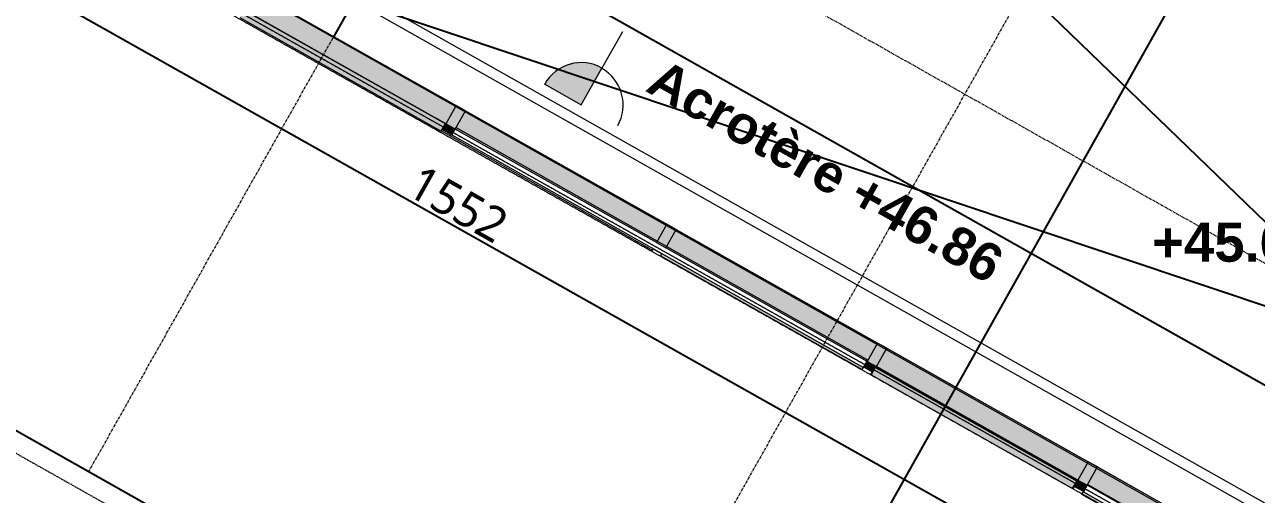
# Model space of a CAD drawing. Header units: millimetres. Extents: x 139864 to 546726, y 40253 to 3921401762.
# Drawn here: x 296466 to 302324, y 53364 to 55597 of the extents above; entities that cross this region are included whole.
import ezdxf

# ---------------------------------------------------------------- set-up
doc = ezdxf.new("R2010")
doc.units = ezdxf.units.MM
for name, pattern in [('Caché', [3, 2, -1]), ('Centre', [12.5, 2.5, -1.875, 6.25, -1.875]), ('Démoli', [2.812, 1.875, -0.937]), ('Ligne de quadrillage', [22.225, 12.7, -3.175, 3.175, -3.175]), ('Triple tiret', [21.25, 6.25, -1.875, 2.5, -1.875, 2.5, -1.875, 2.5, -1.875])]:
    doc.linetypes.add(name, pattern=pattern)
for name, color, linetype, lineweight in [('AS-20_AXES-ET-FILES', 12, 'Centre', 9), ('AS-22_MOYEN', 3, 'Continuous', 13), ('AS-23_FIN', 2, 'Continuous', 9), ('AS-24_TRES-FIN', 9, 'Continuous', 9), ('AS-25_PROJECTIONS', 12, 'Triple tiret', 9), ('AS-29_DEMOLITION', 5, 'Démoli', 13), ('AS-30_COTE-1', 1, 'Continuous', 5), ('AS-31_TXT-1', 32, 'Continuous', 5)]:
    doc.layers.add(name, color=color, linetype=linetype, lineweight=lineweight)
doc.styles.add('Arial_B_4', font='arialbd.ttf', dxfattribs={"height": 185.714286})
doc.styles.add('Arial_B_5', font='arialbd.ttf', dxfattribs={"height": 180})
doc.styles.add('Trebuchet MS_2', font='trebuc.ttf', dxfattribs={"height": 165})
doc.dimstyles.new('Cotes_linéaires', dxfattribs={"dimscale": 304.8, "dimtxt": 170.1069, "dimasz": 0.615157, "dimexe": 0.492126, "dimexo": 0.0625, "dimgap": 0.049213, "dimtad": 1, "dimdec": 0, "dimlfac": 0.1, "dimzin": 0, "dimdsep": 46, "dimtxsty": 'Trebuchet MS_2', "dimblk1": 'OBLIQUE', "dimblk2": 'OBLIQUE', "dimsah": 1, "dimcen": 0.09, "dimdle": 0.246063, "dimazin": 0, "dimtfac": 1, "dimtdec": 4, "dimtix": 1, "dimtmove": 0, "dimatfit": 3, "dimfxl": 0, "dimtvp": 1, "dimtolj": 1, "dimtzin": 0, "dimarcsym": 0})
doc.dimstyles.get("Standard").update_dxf_attribs({"dimtxt": 0.18, "dimasz": 0.18, "dimexe": 0.18, "dimexo": 0.0625, "dimgap": 0.09, "dimtad": 0, "dimtih": 1, "dimtoh": 1, "dimdec": 4, "dimzin": 0, "dimdsep": 46, "dimtxsty": 'Standard', "dimcen": 0.09, "dimadec": 0, "dimazin": 0, "dimtfac": 1, "dimtdec": 4, "dimtofl": 0, "dimtmove": 0, "dimatfit": 3, "dimfxl": 0, "dimtolj": 1, "dimtzin": 0, "dimarcsym": 0})

# ---------------------------------------------------------------- blocks, each defined once
blk = doc.blocks.new('Meneau rectangulaire - 100 x 25mm-V4-12_ Niveau 12 -  BAT BUREAUX')
at = {"layer": 'AS-23_FIN'}
blk.add_hatch(color=256, dxfattribs=at).paths.add_polyline_path([(25, 50), (25, 18.6), (-25, 18.6), (-25, 50), (22.8, 50)], flags=0)
for p, q in [((-25, 18.6), (-25, 50)), ((-25, 50), (25, 50))]:
    blk.add_line(p, q, dxfattribs=at)
blk = doc.blocks.new('Meneau rectangulaire - 100 x 25mm-V7-12_ Niveau 12 -  BAT BUREAUX')
at = {"layer": 'AS-23_FIN'}
blk.add_hatch(color=256, dxfattribs=at).paths.add_polyline_path([(22.6, 50), (22.6, 25.9), (25, 25.9), (25, 18.6), (-25, 18.6), (-25, 50), (13.6, 50)], flags=0)
for p, q in [((-25, 18.6), (-25, 50)), ((-25, 50), (22.6, 50)), ((25, 25.9), (25, 18.6))]:
    blk.add_line(p, q, dxfattribs=at)
blk = doc.blocks.new('Meneau rectangulaire - 100 x 25mm-V8-12_ Niveau 12 -  BAT BUREAUX')
at = {"layer": 'AS-23_FIN'}
blk.add_hatch(color=256, dxfattribs=at).paths.add_polyline_path([(25, 50), (25, 18.6), (-25, 18.6), (-25, 50), (24.7, 50)], flags=0)
for p, q in [((-25, 18.6), (-25, 50)), ((-25, 50), (25, 50)), ((25, 50), (25, 18.6))]:
    blk.add_line(p, q, dxfattribs=at)
blk = doc.blocks.new('Meneau rectangulaire - 100 x 25mm-V11-12_ Niveau 12 -  BAT BUREAUX')
at = {"layer": 'AS-23_FIN'}
blk.add_hatch(color=256, dxfattribs=at).paths.add_polyline_path([(25, 50), (25, 36.3), (-25, 36.4), (-25, 50), (12.8, 50)], flags=0)
for p, q in [((-25, 36.4), (-25, 50)), ((-25, 50), (25, 50))]:
    blk.add_line(p, q, dxfattribs=at)
blk = doc.blocks.new('Meneau rectangulaire - 100 x 25mm-V15-12_ Niveau 12 -  BAT BUREAUX')
at = {"layer": 'AS-23_FIN'}
blk.add_hatch(color=256, dxfattribs=at).paths.add_polyline_path([(22.6, 50), (22.6, 44.4), (25, 44.4), (25, 37.1), (-25, 37.1), (-25, 50), (12.6, 50)], flags=0)
for p, q in [((-25, 37.1), (-25, 50)), ((-25, 50), (22.6, 50)), ((25, 44.4), (25, 37.1))]:
    blk.add_line(p, q, dxfattribs=at)
blk = doc.blocks.new('Meneau rectangulaire - 100 x 25mm-V16-12_ Niveau 12 -  BAT BUREAUX')
at = {"layer": 'AS-23_FIN'}
blk.add_hatch(color=256, dxfattribs=at).paths.add_polyline_path([(25, 50), (25, 38.6), (-25, 38.7), (-25, 50), (13.4, 50)], flags=0)
for p, q in [((-25, 38.7), (-25, 50)), ((-25, 50), (25, 50))]:
    blk.add_line(p, q, dxfattribs=at)
blk = doc.blocks.new('Modèles génériques 72 - Modèles génériques 66-9000469-12_ Niveau 12 -  BAT BUREAUX')
at = {"layer": 'AS-24_TRES-FIN'}
for p, q in [((553530, 55100.7), (553436.3, 55153.6)), ((553464.6, 55091.7), (554468.2, 54525.1)), ((553534, 55107.8), (553514.3, 55073)), ((555492.4, 54002), (553534, 55107.8)), ((553514.3, 55073), (555472.7, 53967.2)), ((554468.2, 54525.1), (554472.2, 54532.2)), ((554471.6, 54531.2), (554513, 54507.8)), ((555471.4, 53967.9), (555473.5, 53966.7)), ((555472.7, 53967.2), (555492.4, 54002)), ((555473.5, 53966.7), (555474.6, 53968.6)), ((555532.7, 53969.9), (555530.3, 53965.6)), ((555533.9, 53972), (555532.7, 53969.9)), ((556490.6, 53429), (555532.7, 53969.9)), ((556468.8, 53395.4), (556470.9, 53394.2)), ((556470.9, 53394.2), (556490.6, 53429)), ((556538.2, 53411.6), (556518.5, 53376.7)), ((556518.5, 53376.7), (557476.4, 52835.9)), ((557496, 52870.7), (556538.2, 53411.6))]:
    blk.add_line(p, q, dxfattribs=at)
blk = doc.blocks.new('Modèles génériques 73 - Modèles génériques 68-9001097-12_ Niveau 12 -  BAT BUREAUX')
at = {"layer": 'AS-24_TRES-FIN'}
for points in [[(553464.2, 55091.1), (553483.9, 55126), (552525.5, 55665.9), (552505.9, 55631), (553302.3, 55182.3)], [(555466, 53958.4), (555471.4, 53968), (554513.6, 54508.8), (554507.7, 54498.3), (555450.4, 53967.2)], [(556466.9, 53392), (556486.5, 53426.9), (555528.2, 53966.8), (555508.6, 53932), (555917, 53701.8)], [(555508.6, 53932), (555516.4, 53945.8), (555514.1, 53947.1), (555506.4, 53933.3), (555508.6, 53932.1)], [(556516.9, 53379), (556518.2, 53381.4), (556476.8, 53404.6), (556475.5, 53402.3), (556514.8, 53380.1)], [(557467.7, 52825.7), (557474.1, 52837.1), (556518.5, 53376.7), (556520.4, 53380.1), (556518.2, 53381.4), (556509.4, 53365.6), (557449.7, 52835.9)]]:
    blk.add_hatch(color=256, dxfattribs=at).paths.add_polyline_path(points, flags=0)
h = blk.add_hatch(color=256, dxfattribs=at)
h.paths.add_polyline_path([(553486.4, 55125.3), (553486.4, 55125.4), (553486.3, 55125.4)], flags=0)
h.paths.add_polyline_path([(552531.6, 55662.5), (552531.9, 55663.1), (552528.9, 55664)], flags=0)
for p, q in [((553483.9, 55126), (552525.5, 55665.9)), ((552505.9, 55631), (553464.2, 55091.1)), ((553464.2, 55091.1), (553483.9, 55126)), ((554513.6, 54508.8), (554507.7, 54498.3)), ((554507.7, 54498.3), (555466, 53958.4)), ((555466, 53958.4), (555471.4, 53968)), ((555528.2, 53966.8), (555508.6, 53932)), ((556486.5, 53426.9), (555528.2, 53966.8)), ((555514.1, 53947.1), (555506.4, 53933.3)), ((555506.4, 53933.3), (555508.6, 53932)), ((555508.6, 53932), (556466.9, 53392)), ((556466.9, 53392), (556486.5, 53426.9)), ((556475.5, 53402.3), (556516.9, 53379)), ((556518.2, 53381.4), (556509.4, 53365.6)), ((556509.4, 53365.6), (557467.7, 52825.7))]:
    blk.add_line(p, q, dxfattribs=at)
blk = doc.blocks.new('Meneau rectangulaire - 100 x 25mm-10190632-12_ Niveau 12 -  BAT BUREAUX')
at = {"layer": 'AS-23_FIN'}
blk.add_hatch(color=256, dxfattribs=at).paths.add_polyline_path([(-25, -50), (-25, 50), (25, 50), (25, -50)], flags=0)
for p, q in [((-25, -50), (-25, 50)), ((-25, 50), (25, 50)), ((25, 50), (25, -50)), ((25, -50), (-25, -50))]:
    blk.add_line(p, q, dxfattribs=at)
blk = doc.blocks.new('Meneau rectangulaire - 100 x 25mm-2888419-12_ Niveau 12 -  BAT BUREAUX')
at = {"layer": 'AS-23_FIN'}
blk.add_hatch(color=256, dxfattribs=at).paths.add_polyline_path([(559337.2, 77747.1), (559386.3, 77834.2), (558427.9, 78374.1), (558378.8, 78287)], flags=0)
for p, q in [((558378.8, 78287), (558427.9, 78374.1)), ((558427.9, 78374.1), (559386.3, 77834.2)), ((559337.2, 77747.1), (558378.8, 78287)), ((559386.3, 77834.2), (559337.2, 77747.1))]:
    blk.add_line(p, q, dxfattribs=at)
blk = doc.blocks.new('Type de traverse haute - Traverse haute_Interne_-10193817-12_ Niveau 12 -  BAT BUREAUX')
at = {"layer": 'AS-24_TRES-FIN'}
for p, q in [((560323.7, 51606.2), (546780.5, 59247.6)), ((560282.6, 51684.6), (546804.1, 59289.4))]:
    blk.add_line(p, q, dxfattribs=at)
blk = doc.blocks.new('_Oblique')
at = {"color": 0, "linetype": 'ByBlock', "lineweight": -2}
blk.add_line((-0.5, -0.5), (0.5, 0.5), dxfattribs=at)
blk = doc.blocks.new('DIMBLOCK1-12_ Niveau 12 -  BAT BUREAUX')
at = {"layer": 'AS-30_COTE-1', "color": 0, "lineweight": -2, "transparency": 16777216}
for p, q in [((290778.7, 60354.4), (290879.9, 60533.8)), ((305908.5, 51882.1), (290740.8, 60440)), ((305815.7, 51870.2), (305916.9, 52049.6))]:
    blk.add_line(p, q, dxfattribs=at)
at = {"layer": 'Defpoints', "color": 0, "transparency": 16777216}
for p in [(290806.2, 60403.2), (290769.3, 60337.8), (305806.4, 51853.6)]:
    blk.add_point(p, dxfattribs=at)
at = {"layer": 'AS-30_COTE-1', "color": 0, "lineweight": -2, "transparency": 16777216, "xscale": 187.5, "yscale": 187.5, "zscale": 187.5}
for p, rotation in [((290806.2, 60403.2), 150.5674487815451), ((305843.2, 51918.9), 330.5674487815451)]:
    blk.add_blockref('_Oblique', p, dxfattribs=dict(at, rotation=rotation))
at = {"layer": 'AS-30_COTE-1', "color": 0, "transparency": 16777216, "insert": (298372.8, 56246.3), "char_height": 165, "width": 581.247, "attachment_point": 5, "rotation": 330.56745, "style": 'Trebuchet MS_2'}
blk.add_mtext('\\A1;1727', dxfattribs=at)
blk = doc.blocks.new('DIMBLOCK7-12_ Niveau 12 -  BAT BUREAUX')
at = {"layer": 'AS-30_COTE-1', "color": 0, "lineweight": -2, "transparency": 16777216}
for p, q in [((291743.8, 58515.5), (291642.7, 58336)), ((291651, 58503.5), (305305.7, 50812.9)), ((305267.8, 50898.5), (305166.8, 50719.1))]:
    blk.add_line(p, q, dxfattribs=at)
at = {"layer": 'Defpoints', "color": 0, "transparency": 16777216}
for p in [(291753.1, 58532.1), (305277.2, 50915.1), (305240.4, 50849.8)]:
    blk.add_point(p, dxfattribs=at)
at = {"layer": 'AS-30_COTE-1', "color": 0, "lineweight": -2, "transparency": 16777216, "xscale": 187.5, "yscale": 187.5, "zscale": 187.5}
for p, rotation in [((291716.3, 58466.7), 150.6110000238504), ((305240.4, 50849.8), 330.6110000238504)]:
    blk.add_blockref('_Oblique', p, dxfattribs=dict(at, rotation=rotation))
at = {"layer": 'AS-30_COTE-1', "color": 0, "transparency": 16777216, "insert": (298526.9, 54744.5), "char_height": 165, "width": 581.247, "attachment_point": 5, "rotation": 330.611, "style": 'Trebuchet MS_2'}
blk.add_mtext('\\A1;1552', dxfattribs=at)
blk = doc.blocks.new('*D380')
at = {"color": 0, "lineweight": -2, "transparency": 16777216}
for p, q in [((296593.6, 63854.3), (292199.3, 56042.5)), ((304125.4, 59617.5), (299731.1, 51805.7)), ((292199.5, 56042.5), (295965, 53924.4)), ((299731, 51805.9), (295965.6, 53924))]:
    blk.add_line(p, q, dxfattribs=at)
at = {"color": 0, "transparency": 16777216}
for points in [[(292199.6, 56042.6), (292199.5, 56042.5), (292199.4, 56042.6)], [(299731.1, 51805.9), (299731, 51805.9), (299731.2, 51805.8)]]:
    blk.add_solid(points, dxfattribs=at)
at = {"layer": 'Defpoints', "color": 0, "transparency": 16777216}
for p in [(296593.6, 63854.3), (304125.4, 59617.5), (299731.2, 51805.8)]:
    blk.add_point(p, dxfattribs=at)
at = {"color": 0, "transparency": 16777216, "insert": (295965.3, 53924.2), "char_height": 0.18, "attachment_point": 5}
blk.add_mtext('\\A1;8641.6762', dxfattribs=at)

msp = doc.modelspace()

# ---------------------------------------------------------------- hatches: boundary and pattern name
at = {"layer": 'AS-24_TRES-FIN'}
msp.add_hatch(color=7, dxfattribs=at).paths.add_polyline_path([(299113.42155, 55216.50847), (299211.59058, 55390.76706), (299170.35389, 55408.23873), (299126.26337, 55416.09683), (299081.52967, 55413.94736), (299038.39571, 55401.89809), (298999.02417, 55380.55317), (298965.38911, 55350.9828), (298939.17696, 55314.66962)], flags=0)

# ---------------------------------------------------------------- linework, layer by layer
for p, q in [((299175.88971, 57741.80987), (297933.64332, 55536.71426)), ((299175.88971, 57741.80987), (302854.53112, 54186.66716)), ((298031.80843, 55710.96588), (302811.66967, 54110.58435))]:
    msp.add_line(p, q)
at = {"layer": 'AS-20_AXES-ET-FILES', "linetype": 'Ligne de quadrillage', "lineweight": 5}
for p, q in [((296770.17948, 53471.46454), (309130.73434, 75412.52672)), ((299166.1388, 52121.69459), (311235.99311, 73546.73796)), ((282834.68209, 65464.90156), (305752.372, 52554.16091))]:
    msp.add_line(p, q, dxfattribs=at)
at = {"layer": 'AS-20_AXES-ET-FILES'}
msp.add_line((307388.42707, 47381.95238), (290450.48539, 56923.98619), dxfattribs=at)
at = {"layer": 'AS-22_MOYEN'}
for p, q in [((299113.42155, 55216.50847), (299211.59058, 55390.76706)), ((298939.17696, 55314.66962), (299113.42155, 55216.50847))]:
    msp.add_line(p, q, dxfattribs=at)
msp.add_arc((299113.43555, 55216.50059), 200.00803, 60.609752435, 150.605150231, dxfattribs=at)
at = {"layer": 'AS-24_TRES-FIN', "lineweight": 13}
msp.add_line((305478.2391, 51279.90403), (291665.39932, 59073.38155), dxfattribs=at)
at = {"layer": 'AS-24_TRES-FIN'}
for p, q in [((305470.63879, 51295.88193), (291963.31609, 58905.26755)), ((305544.05182, 51118.28618), (292099.17421, 58692.4932)), ((299308.98981, 55563.65918), (299211.59058, 55390.76706)), ((299113.42155, 55216.50847), (299112.65963, 55215.15601))]:
    msp.add_line(p, q, dxfattribs=at)
for start, end in [(119.689771813, 121.115600598), (105.246046042, 105.964473583), (330.605150231, 60.605150231), (150.155323625, 150.605150231), (134.61676848, 135.605150232)]:
    msp.add_arc((299112.65963, 55215.15601), 200, start, end, dxfattribs=at)
at = {"layer": 'AS-25_PROJECTIONS', "linetype": 'Caché'}
msp.add_line((291591.4326, 58946.15422), (305575.88685, 51067.66839), dxfattribs=at)
at = {"layer": 'AS-29_DEMOLITION'}
msp.add_line((291605.29413, 58970.72184), (305563.09723, 51107.5569), dxfattribs=at)

# ---------------------------------------------------------------- block references
at = {"layer": 'AS-23_FIN', "rotation": 180}
for p in [(856897.49234, 133499.53319), (857899.43896, 132935.08394), (858901.38559, 132370.63468), (859903.33221, 131806.18543), (860905.27884, 131241.73617)]:
    msp.add_blockref('Meneau rectangulaire - 100 x 25mm-2888419-12_ Niveau 12 -  BAT BUREAUX', p, dxfattribs=at)
at = {"layer": 'AS-23_FIN', "extrusion": (0, 0, -1)}
for name, p, rotation in [('Meneau rectangulaire - 100 x 25mm-10190632-12_ Niveau 12 -  BAT BUREAUX', (-298515.90797, 55156.68458), 209.394849769015), ('Meneau rectangulaire - 100 x 25mm-V8-12_ Niveau 12 -  BAT BUREAUX', (-298500.48167, 55129.32794), 209.394849769015), ('Meneau rectangulaire - 100 x 25mm-V16-12_ Niveau 12 -  BAT BUREAUX', (-298510.34087, 55146.76957), 209.4325512185065), ('Meneau rectangulaire - 100 x 25mm-10190632-12_ Niveau 12 -  BAT BUREAUX', (-299517.85459, 54592.23533), 209.394849769015), ('Meneau rectangulaire - 100 x 25mm-10190632-12_ Niveau 12 -  BAT BUREAUX', (-300519.80122, 54027.78607), 209.394849769015), ('Meneau rectangulaire - 100 x 25mm-V7-12_ Niveau 12 -  BAT BUREAUX', (-300504.37492, 54000.42943), 209.394849769015), ('Meneau rectangulaire - 100 x 25mm-V15-12_ Niveau 12 -  BAT BUREAUX', (-300513.49085, 54016.55271), 209.4325512185065), ('Meneau rectangulaire - 100 x 25mm-10190632-12_ Niveau 12 -  BAT BUREAUX', (-301521.74784, 53463.33681), 209.394849769015), ('Meneau rectangulaire - 100 x 25mm-V4-12_ Niveau 12 -  BAT BUREAUX', (-301506.32154, 53435.98017), 209.394849769015), ('Meneau rectangulaire - 100 x 25mm-V11-12_ Niveau 12 -  BAT BUREAUX', (-301515.06584, 53451.44429), 209.4325512185065)]:
    msp.add_blockref(name, p, dxfattribs=dict(at, rotation=rotation))
at = {"layer": 'AS-24_TRES-FIN'}
for name in ['Type de traverse haute - Traverse haute_Interne_-10193817-12_ Niveau 12 -  BAT BUREAUX', 'Modèles génériques 72 - Modèles génériques 66-9000469-12_ Niveau 12 -  BAT BUREAUX', 'Modèles génériques 73 - Modèles génériques 68-9001097-12_ Niveau 12 -  BAT BUREAUX']:
    msp.add_blockref(name, (-255016.84136, 0), dxfattribs=at)

# ---------------------------------------------------------------- texts
at = {"layer": 'AS-30_COTE-1', "insert": (301828.47014, 54655.74106), "char_height": 185.714286, "width": 929.9730077, "attachment_point": 1, "line_spacing_factor": 0.941778, "style": 'Arial_B_4'}
msp.add_mtext('+45.69', dxfattribs=at)
at = {"layer": 'AS-31_TXT-1', "color": 7, "insert": (299501.07606, 55441.1114), "char_height": 180, "width": 2266.7714062, "attachment_point": 1, "rotation": 330.605150231, "style": 'Arial_B_5'}
msp.add_mtext('Acrotère +46.86', dxfattribs=at)

# ---------------------------------------------------------------- dimensions: what is measured, and where the dimension line sits
dim = msp.add_aligned_dim(p1=(296593.6163, 63854.31659), p2=(304125.42778, 59617.52736), distance=-8962.80093, dimstyle='Standard')
dim.commit()
dim.dimension.update_dxf_attribs({"geometry": '*D380', "text_midpoint": (295965.29369, 53924.22833)})
at = {"layer": 'AS-30_COTE-1'}
for base, p1, p2, angle, override, picture, middle in [((290806.15107, 60403.15304), (305806.35112, 51853.62899), (290769.29617, 60337.83293), 330.567448782, {"dimpost": '<>', "dimfxl": 17265.420299}, 'DIMBLOCK1-12_ Niveau 12 -  BAT BUREAUX', (298372.75371, 56246.25752)), ((305240.36437, 50849.75013), (291753.13113, 58532.08185), (305277.1696, 50915.09824), 330.611000024, {"dimpost": '<>', "dimfxl": 15521.535227}, 'DIMBLOCK7-12_ Niveau 12 -  BAT BUREAUX', (298526.90078, 54744.45303))]:
    dim = msp.add_linear_dim(base=base, p1=p1, p2=p2, angle=angle, dimstyle='Cotes_linéaires', override=override, dxfattribs=at)
    dim.commit()
    dim.dimension.update_dxf_attribs({"geometry": picture, "text_midpoint": middle})

doc.saveas('drawing.dxf')
